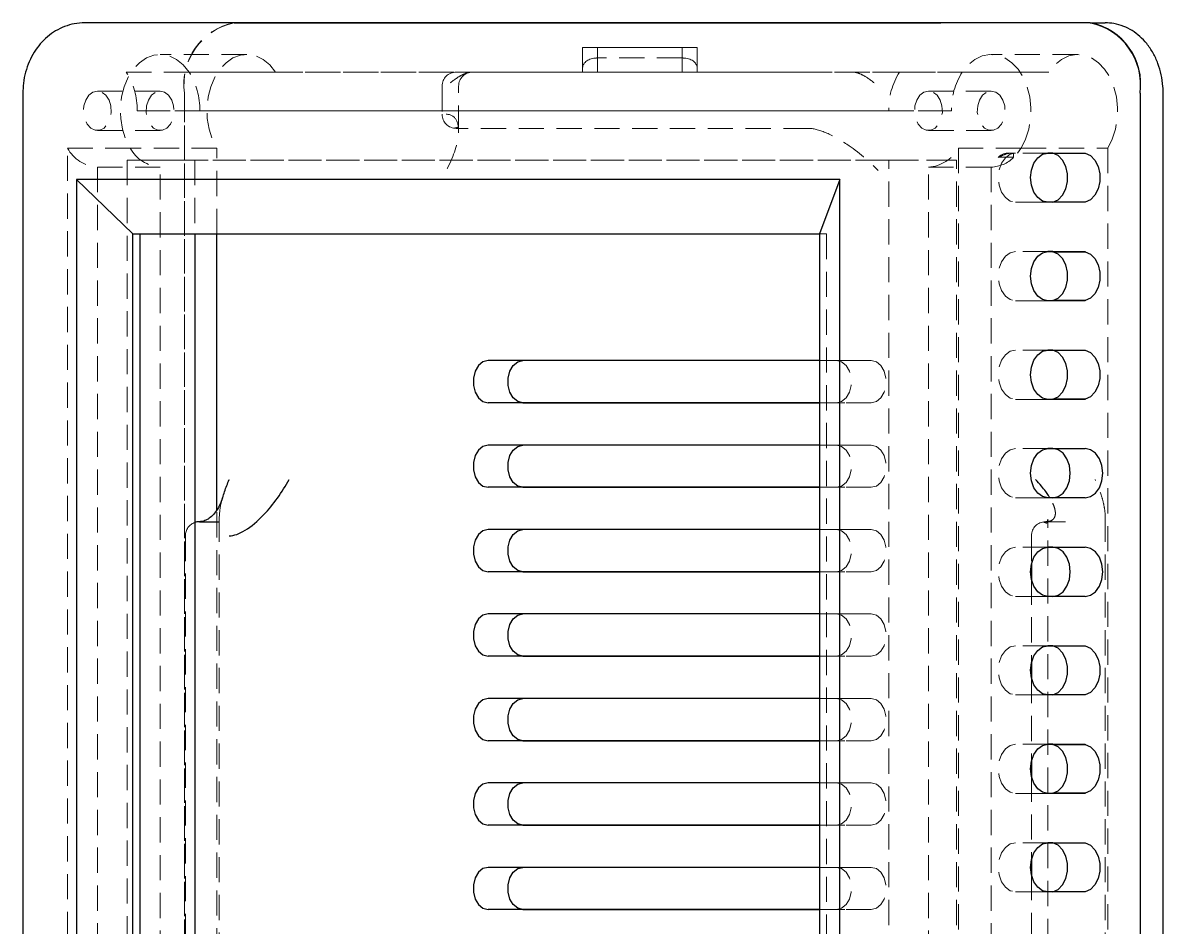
# Model space of a CAD drawing. Header units: millimetres. Extents: x 54 to 252, y 7 to 187.
# Drawn here: x 54 to 111.4, y 61.4 to 107 of the extents above; entities that cross this region are included whole.
import ezdxf

# ---------------------------------------------------------------- set-up
doc = ezdxf.new("R2010")
doc.units = ezdxf.units.MM
doc.linetypes.add('HIDDEN', pattern=[1.905, 1.27, -0.635])

msp = doc.modelspace()

# ---------------------------------------------------------------- linework, layer by layer
at = {"color": 7, "linetype": 'Continuous', "lineweight": 25}
for p, q in [((100.237, 107), (57.108, 107)), ((64.631, 107), (100.237, 107)), ((107.76, 107), (100.237, 107)), ((107.76, 107), (108.512, 107)), ((53.977, 103.454), (53.977, 10.546)), ((110.267, 103.454), (110.267, 10.546)), ((110.267, 103.454), (110.267, 10.546)), ((111.435, 10.546), (111.435, 103.454)), ((105.628, 100.44), (107.508, 100.44)), ((105.878, 100.44), (105.628, 100.44)), ((105.878, 100.44), (107.508, 100.44)), ((105.878, 100.427), (105.878, 100.44)), ((105.878, 100.427), (107.508, 100.427)), ((107.508, 100.44), (107.508, 100.427)), ((95.151, 99.099), (56.677, 99.099)), ((56.677, 99.099), (56.677, 14.901)), ((56.677, 99.099), (59.515, 96.362)), ((95.151, 99.099), (94.118, 96.362)), ((95.151, 14.901), (95.151, 99.099)), ((107.508, 97.957), (105.628, 97.957)), ((107.508, 97.97), (105.878, 97.97)), ((105.878, 97.957), (105.878, 97.97)), ((107.508, 97.97), (107.508, 97.957)), ((59.515, 96.362), (94.118, 96.362)), ((59.515, 96.362), (59.866, 96.362)), ((59.515, 17.638), (59.515, 96.362)), ((59.866, 96.362), (94.118, 96.362)), ((59.866, 96.362), (59.866, 17.638)), ((62.65, 96.362), (62.65, 17.638)), ((63.754, 82.463), (63.754, 96.362)), ((94.118, 96.362), (94.118, 17.638)), ((105.628, 95.475), (107.508, 95.475)), ((105.878, 95.475), (105.628, 95.475)), ((105.878, 95.475), (107.508, 95.475)), ((105.878, 95.463), (105.878, 95.475)), ((105.878, 95.463), (107.508, 95.463)), ((107.508, 95.475), (107.508, 95.463)), ((107.508, 92.993), (105.628, 92.993)), ((107.508, 93.005), (105.878, 93.005)), ((105.878, 92.993), (105.878, 93.005)), ((107.508, 93.005), (107.508, 92.993)), ((105.628, 90.511), (107.508, 90.511)), ((105.878, 90.511), (105.628, 90.511)), ((105.878, 90.511), (107.508, 90.511)), ((105.878, 90.498), (105.878, 90.511)), ((105.878, 90.498), (107.508, 90.498)), ((107.508, 90.511), (107.508, 90.498)), ((94.118, 89.979), (77.42, 89.979)), ((79.175, 89.979), (77.42, 89.979)), ((107.508, 88.028), (105.628, 88.028)), ((107.508, 88.041), (105.878, 88.041)), ((105.878, 88.028), (105.878, 88.041)), ((107.508, 88.041), (107.508, 88.028)), ((94.118, 87.851), (77.42, 87.851)), ((79.175, 87.851), (77.42, 87.851)), ((79.175, 87.851), (94.118, 87.851)), ((94.118, 85.723), (77.42, 85.723)), ((79.175, 85.723), (77.42, 85.723)), ((105.628, 85.546), (107.508, 85.546)), ((105.878, 85.546), (105.628, 85.546)), ((105.878, 85.546), (107.508, 85.546)), ((94.118, 83.596), (77.42, 83.596)), ((79.175, 83.596), (77.42, 83.596)), ((79.175, 83.596), (94.118, 83.596)), ((107.508, 83.064), (105.628, 83.064)), ((107.508, 83.064), (105.878, 83.064)), ((62.876, 81.863), (63.879, 81.863)), ((94.118, 81.468), (77.42, 81.468)), ((79.175, 81.468), (77.42, 81.468)), ((105.628, 80.582), (107.508, 80.582)), ((105.878, 80.582), (105.628, 80.582)), ((105.878, 80.582), (107.508, 80.582)), ((94.118, 79.34), (77.42, 79.34)), ((79.175, 79.34), (77.42, 79.34)), ((79.175, 79.34), (94.118, 79.34)), ((104.794, 79.729), (104.794, 78.952)), ((107.508, 78.099), (105.628, 78.099)), ((107.508, 78.099), (105.878, 78.099)), ((94.118, 77.213), (77.42, 77.213)), ((79.175, 77.213), (77.42, 77.213)), ((105.628, 75.617), (107.508, 75.617)), ((105.878, 75.617), (105.628, 75.617)), ((105.878, 75.617), (107.508, 75.617)), ((105.878, 75.604), (105.878, 75.617)), ((105.878, 75.604), (107.508, 75.604)), ((107.508, 75.617), (107.508, 75.604)), ((94.118, 75.085), (77.42, 75.085)), ((79.175, 75.085), (77.42, 75.085)), ((79.175, 75.085), (94.118, 75.085)), ((104.794, 74.764), (104.794, 73.988)), ((107.508, 73.135), (105.628, 73.135)), ((107.508, 73.147), (105.878, 73.147)), ((105.878, 73.135), (105.878, 73.147)), ((107.508, 73.147), (107.508, 73.135)), ((94.118, 72.957), (77.42, 72.957)), ((79.175, 72.957), (77.42, 72.957)), ((94.118, 70.83), (77.42, 70.83)), ((79.175, 70.83), (77.42, 70.83)), ((79.175, 70.83), (94.118, 70.83)), ((105.628, 70.652), (107.508, 70.652)), ((105.878, 70.652), (105.628, 70.652)), ((105.878, 70.652), (107.508, 70.652)), ((105.878, 70.64), (105.878, 70.652)), ((105.878, 70.64), (107.508, 70.64)), ((107.508, 70.652), (107.508, 70.64)), ((104.794, 69.8), (104.794, 69.023)), ((94.118, 68.702), (77.42, 68.702)), ((79.175, 68.702), (77.42, 68.702)), ((107.508, 68.17), (105.628, 68.17)), ((107.508, 68.183), (105.878, 68.183)), ((105.878, 68.17), (105.878, 68.183)), ((107.508, 68.183), (107.508, 68.17)), ((94.118, 66.574), (77.42, 66.574)), ((79.175, 66.574), (77.42, 66.574)), ((79.175, 66.574), (94.118, 66.574)), ((105.628, 65.688), (107.508, 65.688)), ((105.878, 65.688), (105.628, 65.688)), ((105.878, 65.688), (107.508, 65.688)), ((105.878, 65.675), (105.878, 65.688)), ((105.878, 65.675), (107.508, 65.675)), ((107.508, 65.688), (107.508, 65.675)), ((94.118, 64.447), (77.42, 64.447)), ((79.175, 64.447), (77.42, 64.447)), ((104.794, 64.835), (104.794, 64.059)), ((107.508, 63.206), (105.628, 63.206)), ((107.508, 63.218), (105.878, 63.218)), ((105.878, 63.206), (105.878, 63.218)), ((107.508, 63.218), (107.508, 63.206)), ((94.118, 62.319), (77.42, 62.319)), ((79.175, 62.319), (77.42, 62.319)), ((79.175, 62.319), (94.118, 62.319))]:
    msp.add_line(p, q, dxfattribs=at)
at = {"color": 7, "linetype": 'HIDDEN', "lineweight": 18}
for p, q in [((64.631, 107), (107.76, 107)), ((82.936, 105.759), (82.184, 105.759)), ((82.184, 105.759), (87.199, 105.759)), ((82.184, 105.759), (82.184, 104.518)), ((87.951, 105.759), (82.936, 105.759)), ((82.936, 105.759), (82.936, 105.227)), ((87.199, 105.759), (87.199, 104.518)), ((87.199, 105.759), (87.951, 105.759)), ((87.951, 105.759), (87.951, 104.518)), ((65.258, 105.404), (60.894, 105.404)), ((87.199, 105.227), (82.886, 105.227)), ((82.936, 105.227), (82.936, 104.73)), ((87.249, 105.227), (87.199, 105.227)), ((107.133, 105.404), (102.769, 105.404)), ((82.184, 104.518), (82.184, 104.73)), ((82.936, 104.518), (82.936, 104.73)), ((82.936, 104.73), (82.936, 104.518)), ((87.199, 104.518), (87.199, 104.73)), ((87.951, 104.518), (87.951, 104.73)), ((62.351, 104.518), (59.192, 104.518)), ((59.192, 104.518), (98.153, 104.518)), ((62.351, 104.518), (66.715, 104.518)), ((105.676, 104.518), (66.715, 104.518)), ((82.184, 104.518), (75.813, 104.518)), ((87.199, 104.518), (82.184, 104.518)), ((82.184, 104.518), (87.199, 104.518)), ((87.951, 104.518), (82.936, 104.518)), ((93.569, 104.518), (87.199, 104.518)), ((98.153, 104.518), (101.312, 104.518)), ((101.312, 104.518), (105.676, 104.518)), ((60.894, 103.56), (57.735, 103.56)), ((62.124, 10.546), (62.124, 103.454)), ((62.124, 60.546), (62.124, 103.454)), ((75.104, 103.809), (75.104, 102.39)), ((75.935, 101.559), (75.935, 103.809)), ((102.769, 103.56), (99.61, 103.56)), ((97.604, 102.567), (59.741, 102.567)), ((62.9, 102.567), (59.741, 102.567)), ((62.9, 102.567), (100.763, 102.567)), ((97.604, 102.567), (100.763, 102.567)), ((57.735, 101.574), (60.894, 101.574)), ((93.569, 101.681), (75.813, 101.681)), ((99.61, 101.574), (102.769, 101.574)), ((56.23, 100.691), (59.39, 100.691)), ((56.23, 13.309), (56.23, 100.691)), ((63.754, 100.691), (59.39, 100.691)), ((63.754, 96.362), (63.754, 100.691)), ((101.114, 100.691), (101.114, 13.309)), ((104.274, 100.691), (101.114, 100.691)), ((104.274, 100.691), (108.638, 100.691)), ((108.638, 100.691), (108.638, 13.309)), ((62.65, 100.085), (59.239, 100.085)), ((97.604, 100.085), (59.239, 100.085)), ((59.239, 100.085), (59.239, 13.915)), ((101.014, 100.085), (62.65, 100.085)), ((62.65, 100.085), (62.65, 96.362)), ((97.604, 13.915), (97.604, 100.085)), ((97.604, 100.085), (101.014, 100.085)), ((101.014, 13.915), (101.014, 100.085)), ((103.897, 100.222), (103.125, 100.222)), ((103.82, 100.44), (103.622, 100.44)), ((103.622, 100.44), (103.897, 100.44)), ((103.82, 100.44), (103.998, 100.44)), ((103.897, 100.44), (103.897, 100.222)), ((103.998, 100.44), (103.897, 100.44)), ((105.628, 100.44), (103.998, 100.44)), ((105.628, 100.44), (103.998, 100.44)), ((57.735, 99.73), (57.735, 14.27)), ((57.735, 99.73), (60.894, 99.73)), ((60.894, 14.27), (60.894, 99.73)), ((102.769, 99.73), (99.61, 99.73)), ((99.61, 14.27), (99.61, 99.73)), ((102.769, 99.73), (102.769, 14.27)), ((105.628, 97.957), (103.998, 97.957)), ((103.998, 97.957), (105.878, 97.957)), ((107.508, 97.957), (105.878, 97.957)), ((94.118, 96.362), (94.469, 96.362)), ((94.118, 96.362), (94.469, 96.362)), ((94.469, 96.362), (94.469, 17.638)), ((105.628, 95.475), (103.998, 95.475)), ((105.628, 95.475), (103.998, 95.475)), ((105.628, 92.993), (103.998, 92.993)), ((103.998, 92.993), (105.878, 92.993)), ((107.508, 92.993), (105.878, 92.993)), ((105.628, 90.511), (103.998, 90.511)), ((105.628, 90.511), (103.998, 90.511)), ((79.175, 89.979), (96.727, 89.979)), ((94.972, 89.979), (94.118, 89.979)), ((96.727, 89.979), (94.972, 89.979)), ((105.628, 88.028), (103.998, 88.028)), ((103.998, 88.028), (105.878, 88.028)), ((107.508, 88.028), (105.878, 88.028)), ((94.972, 87.851), (94.118, 87.851)), ((94.118, 87.851), (96.727, 87.851)), ((96.727, 87.851), (94.972, 87.851)), ((79.175, 85.723), (96.727, 85.723)), ((94.972, 85.723), (94.118, 85.723)), ((96.727, 85.723), (94.972, 85.723)), ((105.628, 85.546), (103.998, 85.546)), ((105.628, 85.546), (103.998, 85.546)), ((94.972, 83.596), (94.118, 83.596)), ((94.118, 83.596), (96.727, 83.596)), ((96.727, 83.596), (94.972, 83.596)), ((105.628, 83.064), (103.998, 83.064)), ((103.998, 83.064), (105.878, 83.064)), ((63.754, 31.537), (63.754, 82.463)), ((63.879, 82.114), (63.879, 31.886)), ((105.402, 81.847), (105.503, 81.863)), ((105.503, 81.863), (106.506, 81.863)), ((105.625, 32.016), (105.625, 81.984)), ((108.512, 82.114), (108.512, 31.886)), ((62.167, 81.153), (62.167, 32.847)), ((79.175, 81.468), (96.727, 81.468)), ((94.972, 81.468), (94.118, 81.468)), ((96.727, 81.468), (94.972, 81.468)), ((104.794, 81.153), (104.794, 79.729)), ((105.628, 80.582), (103.998, 80.582)), ((105.628, 80.582), (103.998, 80.582)), ((94.972, 79.34), (94.118, 79.34)), ((94.118, 79.34), (96.727, 79.34)), ((96.727, 79.34), (94.972, 79.34)), ((104.794, 78.952), (104.794, 74.764)), ((105.628, 78.099), (103.998, 78.099)), ((103.998, 78.099), (105.878, 78.099)), ((79.175, 77.213), (96.727, 77.213)), ((94.972, 77.213), (94.118, 77.213)), ((96.727, 77.213), (94.972, 77.213)), ((105.628, 75.617), (103.998, 75.617)), ((105.628, 75.617), (103.998, 75.617)), ((94.972, 75.085), (94.118, 75.085)), ((94.118, 75.085), (96.727, 75.085)), ((96.727, 75.085), (94.972, 75.085)), ((104.794, 73.988), (104.794, 69.8)), ((105.628, 73.135), (103.998, 73.135)), ((103.998, 73.135), (105.878, 73.135)), ((107.508, 73.135), (105.878, 73.135)), ((79.175, 72.957), (96.727, 72.957)), ((94.972, 72.957), (94.118, 72.957)), ((96.727, 72.957), (94.972, 72.957)), ((94.972, 70.83), (94.118, 70.83)), ((94.118, 70.83), (96.727, 70.83)), ((96.727, 70.83), (94.972, 70.83)), ((105.628, 70.652), (103.998, 70.652)), ((105.628, 70.652), (103.998, 70.652)), ((104.794, 69.023), (104.794, 64.835)), ((79.175, 68.702), (96.727, 68.702)), ((94.972, 68.702), (94.118, 68.702)), ((96.727, 68.702), (94.972, 68.702)), ((105.628, 68.17), (103.998, 68.17)), ((103.998, 68.17), (105.878, 68.17)), ((107.508, 68.17), (105.878, 68.17)), ((94.972, 66.574), (94.118, 66.574)), ((94.118, 66.574), (96.727, 66.574)), ((96.727, 66.574), (94.972, 66.574)), ((105.628, 65.688), (103.998, 65.688)), ((105.628, 65.688), (103.998, 65.688)), ((79.175, 64.447), (96.727, 64.447)), ((94.972, 64.447), (94.118, 64.447)), ((96.727, 64.447), (94.972, 64.447)), ((104.794, 64.059), (104.794, 49.941)), ((105.628, 63.206), (103.998, 63.206)), ((103.998, 63.206), (105.878, 63.206)), ((107.508, 63.206), (105.878, 63.206)), ((94.972, 62.319), (94.118, 62.319)), ((94.118, 62.319), (96.727, 62.319)), ((96.727, 62.319), (94.972, 62.319))]:
    msp.add_line(p, q, dxfattribs=at)
at = {"color": 7, "linetype": 'HIDDEN', "lineweight": 18, "flags": 128}
for points in [[(62.351, 104.518), (62.058, 104.879), (61.72, 105.153), (61.352, 105.329), (60.967, 105.402), (60.579, 105.369), (60.202, 105.23), (59.852, 104.991), (59.541, 104.662), (59.281, 104.253), (59.081, 103.781), (58.95, 103.264), (58.891, 102.72), (58.908, 102.171), (58.999, 101.636), (59.162, 101.137), (59.39, 100.691)], [(66.715, 104.518), (66.422, 104.879), (66.084, 105.153), (65.716, 105.329), (65.331, 105.402), (64.943, 105.369), (64.566, 105.23), (64.216, 104.991), (63.905, 104.662), (63.645, 104.253), (63.445, 103.781), (63.314, 103.264), (63.255, 102.72), (63.272, 102.171), (63.363, 101.636), (63.526, 101.137), (63.754, 100.691)], [(104.274, 100.691), (104.501, 101.137), (104.664, 101.636), (104.755, 102.171), (104.772, 102.72), (104.714, 103.264), (104.582, 103.781), (104.383, 104.253), (104.122, 104.662), (103.811, 104.991), (103.461, 105.23), (103.085, 105.369), (102.696, 105.402), (102.311, 105.329), (101.943, 105.153), (101.606, 104.879), (101.312, 104.518)], [(108.638, 100.691), (108.865, 101.137), (109.028, 101.636), (109.119, 102.171), (109.136, 102.72), (109.078, 103.264), (108.946, 103.781), (108.747, 104.253), (108.486, 104.662), (108.175, 104.991), (107.825, 105.23), (107.449, 105.369), (107.06, 105.402), (106.675, 105.329), (106.307, 105.153), (105.97, 104.879), (105.676, 104.518)], [(57.735, 103.56), (57.507, 103.506), (57.304, 103.351), (57.147, 103.11), (57.054, 102.811), (57.035, 102.485), (57.092, 102.169), (57.218, 101.895), (57.401, 101.694), (57.619, 101.588), (57.85, 101.588), (58.069, 101.694), (58.251, 101.895), (58.378, 102.169), (58.435, 102.485), (58.415, 102.811), (58.323, 103.11), (58.166, 103.351), (57.963, 103.506), (57.735, 103.56)], [(60.894, 103.56), (61.122, 103.506), (61.326, 103.351), (61.482, 103.11), (61.575, 102.811), (61.594, 102.485), (61.537, 102.169), (61.411, 101.895), (61.228, 101.694), (61.01, 101.588), (60.779, 101.588), (60.56, 101.694), (60.378, 101.895), (60.251, 102.169), (60.195, 102.485), (60.214, 102.811), (60.307, 103.11), (60.463, 103.351), (60.666, 103.506), (60.894, 103.56)], [(99.61, 103.56), (99.382, 103.506), (99.178, 103.351), (99.022, 103.11), (98.929, 102.811), (98.91, 102.485), (98.967, 102.169), (99.093, 101.895), (99.275, 101.694), (99.494, 101.588), (99.725, 101.588), (99.944, 101.694), (100.126, 101.895), (100.253, 102.169), (100.309, 102.485), (100.29, 102.811), (100.197, 103.11), (100.041, 103.351), (99.838, 103.506), (99.61, 103.56)], [(102.769, 103.56), (102.997, 103.506), (103.2, 103.351), (103.357, 103.11), (103.45, 102.811), (103.469, 102.485), (103.412, 102.169), (103.286, 101.895), (103.103, 101.694), (102.885, 101.588), (102.653, 101.588), (102.435, 101.694), (102.253, 101.895), (102.126, 102.169), (102.069, 102.485), (102.088, 102.811), (102.181, 103.11), (102.338, 103.351), (102.541, 103.506), (102.769, 103.56)], [(103.998, 100.44), (103.727, 100.379), (103.482, 100.203), (103.288, 99.928), (103.163, 99.582), (103.12, 99.199), (103.163, 98.815), (103.288, 98.469), (103.482, 98.194), (103.727, 98.018), (103.998, 97.957)], [(103.998, 95.475), (103.727, 95.414), (103.482, 95.238), (103.288, 94.964), (103.163, 94.618), (103.12, 94.234), (103.163, 93.851), (103.288, 93.505), (103.482, 93.23), (103.727, 93.054), (103.998, 92.993)], [(103.998, 90.511), (103.727, 90.45), (103.482, 90.274), (103.288, 89.999), (103.163, 89.653), (103.12, 89.27), (103.163, 88.886), (103.288, 88.54), (103.482, 88.265), (103.727, 88.089), (103.998, 88.028)], [(94.972, 87.851), (95.229, 87.915), (95.455, 88.1), (95.623, 88.383), (95.713, 88.73), (95.713, 89.1), (95.623, 89.447), (95.455, 89.73), (95.229, 89.915), (94.972, 89.979)], [(96.727, 89.979), (96.984, 89.915), (97.211, 89.73), (97.379, 89.447), (97.468, 89.1), (97.468, 88.73), (97.379, 88.383), (97.211, 88.1), (96.984, 87.915), (96.727, 87.851)], [(94.972, 83.596), (95.229, 83.66), (95.455, 83.845), (95.623, 84.128), (95.713, 84.475), (95.713, 84.844), (95.623, 85.191), (95.455, 85.475), (95.229, 85.659), (94.972, 85.723)], [(96.727, 85.723), (96.984, 85.659), (97.211, 85.475), (97.379, 85.191), (97.468, 84.844), (97.468, 84.475), (97.379, 84.128), (97.211, 83.845), (96.984, 83.66), (96.727, 83.596)], [(103.998, 85.546), (103.727, 85.485), (103.482, 85.309), (103.288, 85.034), (103.163, 84.688), (103.12, 84.305), (103.163, 83.921), (103.288, 83.575), (103.482, 83.301), (103.727, 83.125), (103.998, 83.064)], [(94.972, 79.34), (95.229, 79.405), (95.455, 79.589), (95.623, 79.872), (95.713, 80.22), (95.713, 80.589), (95.623, 80.936), (95.455, 81.219), (95.229, 81.404), (94.972, 81.468)], [(96.727, 81.468), (96.984, 81.404), (97.211, 81.219), (97.379, 80.936), (97.468, 80.589), (97.468, 80.22), (97.379, 79.872), (97.211, 79.589), (96.984, 79.405), (96.727, 79.34)], [(103.998, 80.582), (103.727, 80.521), (103.482, 80.345), (103.288, 80.07), (103.163, 79.724), (103.12, 79.34), (103.163, 78.957), (103.288, 78.611), (103.482, 78.336), (103.727, 78.16), (103.998, 78.099)], [(94.972, 75.085), (95.229, 75.149), (95.455, 75.334), (95.623, 75.617), (95.713, 75.964), (95.713, 76.334), (95.623, 76.681), (95.455, 76.964), (95.229, 77.149), (94.972, 77.213)], [(96.727, 77.213), (96.984, 77.149), (97.211, 76.964), (97.379, 76.681), (97.468, 76.334), (97.468, 75.964), (97.379, 75.617), (97.211, 75.334), (96.984, 75.149), (96.727, 75.085)], [(103.998, 75.617), (103.727, 75.556), (103.482, 75.38), (103.288, 75.105), (103.163, 74.759), (103.12, 74.376), (103.163, 73.992), (103.288, 73.646), (103.482, 73.372), (103.727, 73.195), (103.998, 73.135)], [(94.972, 70.83), (95.229, 70.894), (95.455, 71.079), (95.623, 71.362), (95.713, 71.709), (95.713, 72.078), (95.623, 72.426), (95.455, 72.709), (95.229, 72.893), (94.972, 72.957)], [(96.727, 72.957), (96.984, 72.893), (97.211, 72.709), (97.379, 72.426), (97.468, 72.078), (97.468, 71.709), (97.379, 71.362), (97.211, 71.079), (96.984, 70.894), (96.727, 70.83)], [(103.998, 70.652), (103.727, 70.592), (103.482, 70.415), (103.288, 70.141), (103.163, 69.795), (103.12, 69.411), (103.163, 69.028), (103.288, 68.682), (103.482, 68.407), (103.727, 68.231), (103.998, 68.17)], [(94.972, 66.574), (95.229, 66.639), (95.455, 66.823), (95.623, 67.106), (95.713, 67.454), (95.713, 67.823), (95.623, 68.17), (95.455, 68.453), (95.229, 68.638), (94.972, 68.702)], [(96.727, 68.702), (96.984, 68.638), (97.211, 68.453), (97.379, 68.17), (97.468, 67.823), (97.468, 67.454), (97.379, 67.106), (97.211, 66.823), (96.984, 66.639), (96.727, 66.574)], [(103.998, 65.688), (103.727, 65.627), (103.482, 65.451), (103.288, 65.176), (103.163, 64.83), (103.12, 64.447), (103.163, 64.063), (103.288, 63.717), (103.482, 63.443), (103.727, 63.266), (103.998, 63.206)], [(94.972, 62.319), (95.229, 62.383), (95.455, 62.568), (95.623, 62.851), (95.713, 63.198), (95.713, 63.568), (95.623, 63.915), (95.455, 64.198), (95.229, 64.383), (94.972, 64.447)], [(96.727, 64.447), (96.984, 64.383), (97.211, 64.198), (97.379, 63.915), (97.468, 63.568), (97.468, 63.198), (97.379, 62.851), (97.211, 62.568), (96.984, 62.383), (96.727, 62.319)]]:
    msp.add_lwpolyline(points, dxfattribs=at)
at = {"color": 7, "linetype": 'Continuous', "lineweight": 25, "flags": 128}
for points in [[(105.628, 97.957), (105.356, 98.018), (105.112, 98.194), (104.918, 98.469), (104.793, 98.815), (104.75, 99.199), (104.793, 99.582), (104.918, 99.928), (105.112, 100.203), (105.356, 100.379), (105.628, 100.44)], [(105.878, 97.97), (106.143, 98.086), (106.369, 98.314), (106.534, 98.63), (106.621, 99.002), (106.621, 99.395), (106.534, 99.768), (106.369, 100.083), (106.143, 100.311), (105.878, 100.427)], [(107.508, 100.427), (107.773, 100.311), (107.999, 100.083), (108.164, 99.768), (108.25, 99.395), (108.25, 99.002), (108.164, 98.63), (107.999, 98.314), (107.773, 98.086), (107.508, 97.97)], [(105.628, 92.993), (105.356, 93.054), (105.112, 93.23), (104.918, 93.505), (104.793, 93.851), (104.75, 94.234), (104.793, 94.618), (104.918, 94.964), (105.112, 95.238), (105.356, 95.414), (105.628, 95.475)], [(105.878, 93.005), (106.143, 93.122), (106.369, 93.349), (106.534, 93.665), (106.621, 94.038), (106.621, 94.43), (106.534, 94.803), (106.369, 95.119), (106.143, 95.346), (105.878, 95.463)], [(107.508, 95.463), (107.773, 95.346), (107.999, 95.119), (108.164, 94.803), (108.25, 94.43), (108.25, 94.038), (108.164, 93.665), (107.999, 93.349), (107.773, 93.122), (107.508, 93.005)], [(105.628, 88.028), (105.356, 88.089), (105.112, 88.265), (104.918, 88.54), (104.793, 88.886), (104.75, 89.27), (104.793, 89.653), (104.918, 89.999), (105.112, 90.274), (105.356, 90.45), (105.628, 90.511)], [(105.878, 88.041), (106.143, 88.157), (106.369, 88.385), (106.534, 88.701), (106.621, 89.073), (106.621, 89.466), (106.534, 89.838), (106.369, 90.154), (106.143, 90.382), (105.878, 90.498)], [(107.508, 90.498), (107.773, 90.382), (107.999, 90.154), (108.164, 89.838), (108.25, 89.466), (108.25, 89.073), (108.164, 88.701), (107.999, 88.385), (107.773, 88.157), (107.508, 88.041)], [(77.42, 89.979), (77.162, 89.915), (76.936, 89.73), (76.768, 89.447), (76.679, 89.1), (76.679, 88.73), (76.768, 88.383), (76.936, 88.1), (77.162, 87.915), (77.42, 87.851)], [(79.175, 87.851), (78.917, 87.915), (78.691, 88.1), (78.523, 88.383), (78.434, 88.73), (78.434, 89.1), (78.523, 89.447), (78.691, 89.73), (78.917, 89.915), (79.175, 89.979)], [(77.42, 85.723), (77.162, 85.659), (76.936, 85.475), (76.768, 85.191), (76.679, 84.844), (76.679, 84.475), (76.768, 84.128), (76.936, 83.845), (77.162, 83.66), (77.42, 83.596)], [(79.175, 83.596), (78.917, 83.66), (78.691, 83.845), (78.523, 84.128), (78.434, 84.475), (78.434, 84.844), (78.523, 85.191), (78.691, 85.475), (78.917, 85.659), (79.175, 85.723)], [(105.628, 83.064), (105.356, 83.125), (105.112, 83.301), (104.918, 83.575), (104.793, 83.921), (104.75, 84.305), (104.793, 84.688), (104.918, 85.034), (105.112, 85.309), (105.356, 85.485), (105.628, 85.546)], [(105.878, 83.064), (106.15, 83.125), (106.394, 83.301), (106.588, 83.575), (106.713, 83.921), (106.756, 84.305), (106.713, 84.688), (106.588, 85.034), (106.394, 85.309), (106.15, 85.485), (105.878, 85.546)], [(107.508, 83.064), (107.779, 83.125), (108.024, 83.301), (108.218, 83.575), (108.343, 83.921), (108.386, 84.305), (108.343, 84.688), (108.218, 85.034), (108.024, 85.309), (107.779, 85.485), (107.508, 85.546)], [(62.876, 81.863), (62.738, 81.849), (62.65, 81.825)], [(77.42, 81.468), (77.162, 81.404), (76.936, 81.219), (76.768, 80.936), (76.679, 80.589), (76.679, 80.22), (76.768, 79.872), (76.936, 79.589), (77.162, 79.405), (77.42, 79.34)], [(79.175, 79.34), (78.917, 79.405), (78.691, 79.589), (78.523, 79.872), (78.434, 80.22), (78.434, 80.589), (78.523, 80.936), (78.691, 81.219), (78.917, 81.404), (79.175, 81.468)], [(105.628, 78.099), (105.356, 78.16), (105.112, 78.336), (104.918, 78.611), (104.793, 78.957), (104.75, 79.34), (104.793, 79.724), (104.918, 80.07), (105.112, 80.345), (105.356, 80.521), (105.628, 80.582)], [(105.878, 78.099), (106.15, 78.16), (106.394, 78.336), (106.588, 78.611), (106.713, 78.957), (106.756, 79.34), (106.713, 79.724), (106.588, 80.07), (106.394, 80.345), (106.15, 80.521), (105.878, 80.582)], [(107.508, 78.099), (107.779, 78.16), (108.024, 78.336), (108.218, 78.611), (108.343, 78.957), (108.386, 79.34), (108.343, 79.724), (108.218, 80.07), (108.024, 80.345), (107.779, 80.521), (107.508, 80.582)], [(77.42, 77.213), (77.162, 77.149), (76.936, 76.964), (76.768, 76.681), (76.679, 76.334), (76.679, 75.964), (76.768, 75.617), (76.936, 75.334), (77.162, 75.149), (77.42, 75.085)], [(79.175, 75.085), (78.917, 75.149), (78.691, 75.334), (78.523, 75.617), (78.434, 75.964), (78.434, 76.334), (78.523, 76.681), (78.691, 76.964), (78.917, 77.149), (79.175, 77.213)], [(105.628, 73.135), (105.356, 73.195), (105.112, 73.372), (104.918, 73.646), (104.793, 73.992), (104.75, 74.376), (104.793, 74.759), (104.918, 75.105), (105.112, 75.38), (105.356, 75.556), (105.628, 75.617)], [(105.878, 73.147), (106.143, 73.264), (106.369, 73.491), (106.534, 73.807), (106.621, 74.18), (106.621, 74.572), (106.534, 74.945), (106.369, 75.261), (106.143, 75.488), (105.878, 75.604)], [(107.508, 75.604), (107.773, 75.488), (107.999, 75.261), (108.164, 74.945), (108.25, 74.572), (108.25, 74.18), (108.164, 73.807), (107.999, 73.491), (107.773, 73.264), (107.508, 73.147)], [(77.42, 72.957), (77.162, 72.893), (76.936, 72.709), (76.768, 72.426), (76.679, 72.078), (76.679, 71.709), (76.768, 71.362), (76.936, 71.079), (77.162, 70.894), (77.42, 70.83)], [(79.175, 70.83), (78.917, 70.894), (78.691, 71.079), (78.523, 71.362), (78.434, 71.709), (78.434, 72.078), (78.523, 72.426), (78.691, 72.709), (78.917, 72.893), (79.175, 72.957)], [(105.628, 68.17), (105.356, 68.231), (105.112, 68.407), (104.918, 68.682), (104.793, 69.028), (104.75, 69.411), (104.793, 69.795), (104.918, 70.141), (105.112, 70.415), (105.356, 70.592), (105.628, 70.652)], [(105.878, 68.183), (106.143, 68.299), (106.369, 68.527), (106.534, 68.842), (106.621, 69.215), (106.621, 69.608), (106.534, 69.98), (106.369, 70.296), (106.143, 70.524), (105.878, 70.64)], [(107.508, 70.64), (107.773, 70.524), (107.999, 70.296), (108.164, 69.98), (108.25, 69.608), (108.25, 69.215), (108.164, 68.842), (107.999, 68.527), (107.773, 68.299), (107.508, 68.183)], [(77.42, 68.702), (77.162, 68.638), (76.936, 68.453), (76.768, 68.17), (76.679, 67.823), (76.679, 67.454), (76.768, 67.106), (76.936, 66.823), (77.162, 66.639), (77.42, 66.574)], [(79.175, 66.574), (78.917, 66.639), (78.691, 66.823), (78.523, 67.106), (78.434, 67.454), (78.434, 67.823), (78.523, 68.17), (78.691, 68.453), (78.917, 68.638), (79.175, 68.702)], [(105.628, 63.206), (105.356, 63.266), (105.112, 63.443), (104.918, 63.717), (104.793, 64.063), (104.75, 64.447), (104.793, 64.83), (104.918, 65.176), (105.112, 65.451), (105.356, 65.627), (105.628, 65.688)], [(105.878, 63.218), (106.143, 63.334), (106.369, 63.562), (106.534, 63.878), (106.621, 64.251), (106.621, 64.643), (106.534, 65.016), (106.369, 65.332), (106.143, 65.559), (105.878, 65.675)], [(107.508, 65.675), (107.773, 65.559), (107.999, 65.332), (108.164, 65.016), (108.25, 64.643), (108.25, 64.251), (108.164, 63.878), (107.999, 63.562), (107.773, 63.334), (107.508, 63.218)], [(77.42, 64.447), (77.162, 64.383), (76.936, 64.198), (76.768, 63.915), (76.679, 63.568), (76.679, 63.198), (76.768, 62.851), (76.936, 62.568), (77.162, 62.383), (77.42, 62.319)], [(79.175, 62.319), (78.917, 62.383), (78.691, 62.568), (78.523, 62.851), (78.434, 63.198), (78.434, 63.568), (78.523, 63.915), (78.691, 64.198), (78.917, 64.383), (79.175, 64.447)]]:
    msp.add_lwpolyline(points, dxfattribs=at)
at = {"color": 7, "linetype": 'HIDDEN', "lineweight": 18}
for centre, radius, start, end in [((65.233, 103.915), 3.143, 101.02724, 188.44398), ((65.284, 103.879), 3.189, 101.81059, 187.66063), ((56.201, 102.623), 3.541, 359.10178, 32.35527), ((59.36, 102.623), 3.541, 359.10178, 32.35527), ((75.813, 103.809), 0.709, 90, 180), ((76.644, 103.809), 0.709, 90, 180), ((101.144, 102.623), 3.541, 147.64473, 180.89822), ((104.303, 102.623), 3.541, 147.64473, 180.89822), ((75.813, 102.39), 0.709, 180, 270), ((57.842, 101.557), 1.83, 208.25191, 266.63986), ((61.002, 101.557), 1.83, 208.25191, 266.63986), ((99.502, 101.557), 1.83, 273.36014, 331.7481), ((102.061, 102.067), 2.605, 321.35006, 328.12114), ((102.729, 101.363), 1.633, 271.39854, 315.66375), ((103.639, 99.724), 0.716, 91.42413, 135.9464), ((62.876, 81.153), 0.709, 108.64008, 180), ((105.503, 81.153), 0.709, 90.11195, 180)]:
    msp.add_arc(centre, radius, start, end, dxfattribs=at)
at = {"color": 7, "linetype": 'Continuous', "lineweight": 25}
for centre, radius, start, end in [((107.107, 103.879), 3.189, 352.33937, 78.18941), ((107.159, 103.915), 3.143, 351.55602, 78.97276)]:
    msp.add_arc(centre, radius, start, end, dxfattribs=at)
at = {"color": 7, "linetype": 'HIDDEN', "lineweight": 18, "extrusion": (-2.6077e-08, 0, 1)}
msp.add_ellipse((82.886, 104.73), major_axis=(-0.702, 0, 0), ratio=0.707107, start_param=4.712389, end_param=6.283185, dxfattribs=at)
at = {"color": 7, "linetype": 'HIDDEN', "lineweight": 18}
msp.add_ellipse((87.249, 104.73), major_axis=(0.702, 0), ratio=0.707107, start_param=0, end_param=1.570796, dxfattribs=at)
at = {"color": 7, "linetype": 'Continuous', "lineweight": 25}
for points, knots in [([(57.108, 107), (56.929, 106.99), (56.579, 106.971), (56.081, 106.823), (55.625, 106.603), (55.212, 106.308), (54.848, 105.946), (54.538, 105.523), (54.287, 105.043), (54.104, 104.516), (53.996, 103.979), (53.983, 103.621), (53.977, 103.454)], [0, 0, 0, 0, 0.103368, 0.201049, 0.297712, 0.394405, 0.492168, 0.591926, 0.694291, 0.799366, 0.906781, 1, 1, 1, 1]), ([(111.435, 103.454), (111.432, 103.569), (111.425, 103.881), (111.348, 104.387), (111.184, 104.952), (110.939, 105.483), (110.628, 105.943), (110.268, 106.322), (109.877, 106.616), (109.439, 106.838), (108.979, 106.976), (108.66, 106.992), (108.512, 107)], [0, 0, 0, 0, 0.064515, 0.174885, 0.286292, 0.398801, 0.511918, 0.612379, 0.710314, 0.806006, 0.909772, 1, 1, 1, 1]), ([(64.051, 83.074), (64.079, 83.174), (64.167, 83.492), (64.297, 83.784), (64.38, 83.988), (64.381, 83.99)], [0, 0, 0, 0, 0.315212, 0.992456, 1, 1, 1, 1]), ([(64.381, 81.153), (64.606, 81.153), (65.158, 81.348), (66.294, 82.297), (67.052, 83.354), (67.39, 83.99)], [-1.570796, -1.570796, -1.570796, -1.570796, -1.121997, -0.673198, 0, 0, 0, 0]), ([(105.717, 83.064), (105.698, 83.101), (105.643, 83.204), (105.5, 83.4), (105.292, 83.671), (105.105, 83.876), (105.002, 83.99)], [0, 0, 0, 0, 0.125433, 0.345505, 0.637022, 1, 1, 1, 1]), ([(64.034, 83.078), (64.02, 83.028), (63.971, 82.843), (63.835, 82.569), (63.64, 82.277), (63.423, 82.063), (63.201, 81.926), (63.021, 81.869), (62.914, 81.864), (62.876, 81.863)], [0, 0, 0, 0, 0.061946, 0.22863, 0.394273, 0.55987, 0.72778, 0.903696, 1, 1, 1, 1])]:
    msp.add_open_spline(points, degree=3, knots=knots, dxfattribs=at)
at = {"color": 7, "linetype": 'HIDDEN', "lineweight": 18}
for points, knots in [([(76.638, 104.518), (76.517, 104.518), (76.399, 104.492), (76.167, 104.407), (76.054, 104.348), (75.725, 104.147), (75.519, 103.977), (75.312, 103.809)], [0, 0, 0, 0, 0.25, 0.25, 0.5, 0.5, 1, 1, 1, 1]), ([(95.753, 104.518), (95.874, 104.518), (95.992, 104.492), (96.224, 104.407), (96.338, 104.348), (96.666, 104.147), (96.873, 103.977), (97.08, 103.809)], [0, 0, 0, 0, 0.25, 0.25, 0.5, 0.5, 1, 1, 1, 1]), ([(75.312, 102.39), (75.537, 102.39), (75.883, 102.196), (76.012, 101.247), (75.649, 100.19), (75.312, 99.553)], [-1.570796, -1.570796, -1.570796, -1.570796, -1.121997, -0.673198, 0, 0, 0, 0]), ([(75.715, 101.695), (75.76, 101.702), (75.854, 101.717), (75.878, 101.732), (75.916, 101.723), (75.928, 101.62), (75.934, 101.564)], [0, 0, 0, 0, 0.211739, 0.443548, 0.704931, 1, 1, 1, 1]), ([(93.569, 101.681), (93.794, 101.681), (94.381, 101.535), (95.685, 100.823), (96.63, 100.031), (97.08, 99.553)], [-1.570796, -1.570796, -1.570796, -1.570796, -1.121997, -0.673198, 0, 0, 0, 0]), ([(103.125, 100.222), (103.248, 100.281), (103.372, 100.337), (103.61, 100.416), (103.723, 100.44), (103.82, 100.44)], [0, 0, 0, 0, 0.5, 0.5, 1, 1, 1, 1]), ([(108.512, 82.114), (108.512, 82.285), (108.494, 82.452), (108.434, 82.78), (108.392, 82.941), (108.25, 83.405), (108.13, 83.698), (108.011, 83.99)], [0, 0, 0, 0, 0.25, 0.25, 0.5, 0.5, 1, 1, 1, 1]), ([(63.879, 82.114), (63.893, 82.327), (63.915, 82.661), (64.015, 82.964), (64.051, 83.074)], [0, 0, 0, 0, 0.63734, 1, 1, 1, 1]), ([(105.503, 81.863), (105.591, 81.87), (105.773, 81.886), (105.937, 82.012), (106.017, 82.213), (105.993, 82.481), (105.893, 82.769), (105.773, 82.971), (105.717, 83.064)], [0, 0, 0, 0, 0.136118, 0.284987, 0.453236, 0.645499, 0.835732, 1, 1, 1, 1]), ([(105.624, 81.976), (105.61, 81.9), (105.587, 81.777), (105.53, 81.803), (105.448, 81.833), (105.405, 81.849)], [0, 0, 0, 0, 0.438415, 0.703404, 1, 1, 1, 1])]:
    msp.add_open_spline(points, degree=3, knots=knots, dxfattribs=at)

doc.saveas('drawing.dxf')
